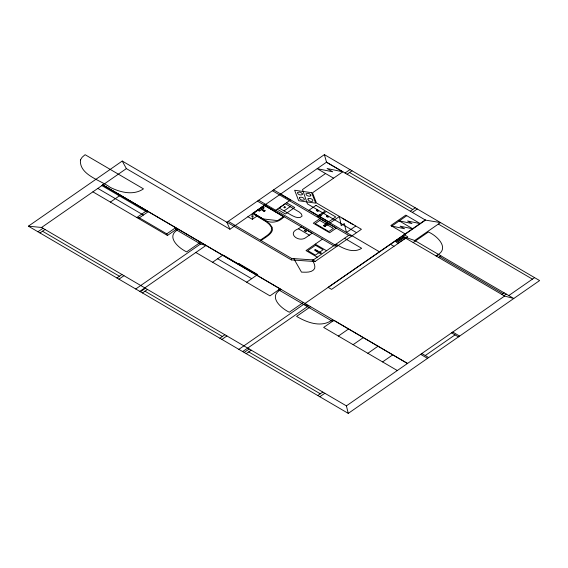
<?xml version="1.0" encoding="UTF-8"?>
<svg xmlns="http://www.w3.org/2000/svg" width="568" height="568" viewBox="0 0 568 568"><rect width="100%" height="100%" fill="white"/><g stroke="black" fill="none" stroke-linecap="round" stroke-linejoin="round"><path stroke-width="0.85" d="M326.465 162.235L342.781 171.792L312.506 192.815L316.433 202.975L361.404 229.302L315.034 261.536L291.434 259.917L291.654 258.461L228.251 221.357M247.896 216.699L252.348 219.305L253.193 215.868L251.78 216.855L252.533 213.476L266.349 221.832L269.317 224.374L271.433 227.25L272.107 227.328L270.077 224.395L267.116 221.854L253.016 213.213M298.47 228.79C286.414 233.001 298.25 242.536 305.364 237.921L312.123 233.228L301.246 226.859L298.47 228.79L309.347 235.159M226.888 222.301L324.399 154.617L539.6 280.571L348.262 413.383L28.4 226.178L122.234 161.042L226.888 222.301L229.941 229.224L326.522 162.185L425.503 220.114L440.505 222.571L414.704 240.484L402.321 236.203L425.503 220.114M28.4 226.178L41.578 227.47L126.373 168.611L229.941 229.224M37.95 231.765L42.969 228.279M39.987 232.958L45.007 229.479M110.405 202.087L120.309 195.207M138.443 218.481L148.326 211.623L145.763 211.31L136.817 217.523L139.373 217.835L166.758 233.867L167.461 235.464L177.315 228.627M166.758 233.867L175.682 227.669L175.924 229.593L200.547 243.999L206.014 245.426L139.806 291.384M178.522 229.33C165.167 236.196 178.395 247.989 186.638 251.872L200.547 242.224M116.916 277.979L121.935 274.5M118.953 279.179L123.973 275.693M135.724 288.991L200.547 243.999M140.438 291.753L145.458 288.267M261.55 209.585L259.327 211.126L257.666 210.16L262.551 206.766L264.212 207.739L261.969 209.294M142.476 292.946L147.495 289.46M262.068 209.883L262.487 209.592M252.348 219.305L256.984 216.081M325.599 173.51L302.488 189.556L307.444 203.912L356.562 232.66M284.05 210.905L291.072 214.995C294.174 216.621 299.343 219.496 302.091 216.089L301.452 214.029L299.379 212.112L285.342 203.749L279.158 208.044L284.05 210.905L290.227 206.61M195.839 252.483L212.553 262.267L222.663 255.252M223.018 255.451L223.409 255.181L241.776 265.93L241.393 266.2M345.053 173.034L349.994 169.598M347.091 174.227L352.039 170.791M260.371 240.157L266.286 236.047C269.076 234.115 272.384 231.275 271.611 227.498L271.902 227.406C275.004 232.766 264.283 237.956 261.039 240.541M330.143 222.94L339.416 216.507L341.219 225.688L344.314 223.543L346.459 232.497L355.731 226.057M212.588 262.246L246.661 282.182L256.736 275.189M322.368 239.178L306.017 250.594L317.278 257.183M291.654 258.461L313.309 259.945L333.657 245.788L337.129 246.185L258.653 200.248M334.957 244.907L348.688 235.379L352.096 235.791M280.052 288.871L269.977 295.864L246.64 282.204M281.11 289.488C267.649 296.418 281.004 308.303 289.311 312.215L303.326 302.488M219.851 338.23L224.871 334.744M221.889 339.423L226.909 335.936M410.295 211.218L415.243 207.789M406.745 215.705L391.806 226.099M412.34 212.411L417.281 208.981M238.851 349.348L303.582 304.42L308.779 305.683L242.657 351.578M304.973 303.454L425.247 219.965M244.162 352.458L249.182 348.972M310.533 306.706L296.595 316.383C307.054 322.652 321.822 328.169 332.614 319.628M246.2 353.651L251.219 350.165M413.17 242.55L428.414 231.971C437.729 236.146 450.665 249.025 435.912 255.863M333.785 320.409L323.661 327.431L397.309 370.535M436.487 256.196L438.801 254.592M438.524 257.396L440.839 255.785M338.393 336.05L348.511 329.028M353.118 344.677L363.243 337.648M367.851 353.296L377.976 346.267M317.789 395.548L322.809 392.069M319.827 396.741L324.846 393.262M382.584 361.915L392.701 354.894M501.899 294.487L504.221 292.882M503.944 295.679L506.265 294.075M41.578 227.47L346.402 405.871L504.597 296.063L513.791 298.484L414.704 240.484M508.786 295.552L534.587 277.638M425.247 355.547L455.025 334.879M407.505 363.463L102.822 184.955L101.892 185.601L145.763 211.31M342.767 171.799L327.118 168.533L332.671 171.784L317.192 168.675L333.586 178.189M391.735 226.057L404.487 228.734L400.12 226.185L412.851 228.847L398.296 220.327M399.19 220.853L411.956 223.543L407.59 220.987L420.334 223.657L405.772 215.137L390.841 225.531L405.367 234.037M438.347 224.076L532.429 279.136M349.561 172.509L412.773 209.5M439.682 256.587L503.063 293.684M402.321 236.203L504.597 296.063M402.229 236.26L405.659 238.269L401.455 236.792L404.111 239.334L399.915 237.857L402.57 240.399L398.374 238.922L401.022 241.464L396.833 239.987L399.489 242.529L395.285 241.052L397.941 243.594M342.128 218.176L352.955 224.509M273.62 189.861L379.417 251.78M280.464 194.157L290.475 200.014L274.77 210.913L264.766 205.055M272.384 190.72L348.688 235.379M286.542 202.762L294.7 207.54L285.427 213.973L277.269 209.201M344.527 238.269L361.653 248.294C353.459 253.647 343.399 248.677 336.029 244.162M257.418 201.107L333.721 245.766M262.026 207.128L263.701 208.094M260.307 208.321L265.178 210.707C264.29 213.319 261.266 208.314 259.895 208.612M258.163 209.812L259.825 210.785M315.247 244.126L326.557 250.751M452.746 332.06L459.626 336.086M451.588 332.862L458.461 336.888M227.015 222.216L291.434 259.917M421.811 353.53L428.691 357.556M420.654 354.34L427.526 358.358M102.808 184.969L148.319 211.623M102.822 184.955L279.967 288.835L278.59 289.794L332.429 321.303L333.821 320.338L407.49 363.47M97.852 188.406L143.377 215.052M217.629 258.745L251.702 278.689M92.896 191.842L167.461 235.464M42.501 231.219L119.422 276.24M144.989 291.199L222.358 336.483M248.706 351.911L320.302 393.809M390.543 244.325L393.965 246.334M313.309 259.945L315.034 261.536M312.187 259.874C313.706 262.459 315.453 265.426 314.644 268.529C312.031 272.959 305.918 272.178 301.487 272.129L293.762 258.61M122.234 161.042L126.373 168.611M324.399 154.617L326.522 162.185M346.402 405.871L348.262 413.383M316.774 210.345L317.974 210.905L316.774 210.345M315.275 250.147L316.468 250.708L315.275 250.147M323.938 225.56L325.13 226.121L323.938 225.56M314.821 249.934L315.496 250.9L316.916 250.921L316.248 249.956L314.821 249.934M316.326 210.132L317.001 211.097L318.421 211.111L317.746 210.146L316.326 210.132M323.483 225.347L324.158 226.312L325.578 226.327L324.903 225.361L323.483 225.347M326.834 216.231L328.034 216.791L326.834 216.231M326.387 216.017L327.061 216.983L328.481 216.997L327.807 216.039L326.387 216.017M299.45 197.813C299.542 199.751 302.424 200.66 304.043 200.021L304.384 199.616C304.292 197.685 301.409 196.776 299.783 197.416L299.45 197.813M302.375 193.972L302.02 194.781C300.415 195.413 297.504 194.512 297.419 192.58L299.549 192.019L301.196 192.666L302.375 193.972M307.941 199.027C308.034 200.958 310.916 201.867 312.542 201.228L312.876 200.823C312.791 198.892 309.887 197.991 308.275 198.623L307.941 199.027M310.873 195.179L310.511 195.988C308.893 196.627 306.01 195.719 305.911 193.787L308.041 193.226L309.695 193.873L310.873 195.179M80.429 159.949C79.151 175.05 100.735 180.184 110.206 187.362C120.281 192.367 133.437 195.804 143.47 188.86L85.101 154.702L82.147 157.251L80.429 159.949M259.072 210.046L259.072 210.046M264.851 210.664C263.921 212.382 263.034 210.153 264.851 210.664M262.87 207.625L262.473 207.689L262.87 207.625M264.468 205.261L253.108 213.177L262.977 218.929C269.58 224.083 278.498 222.862 284.064 216.749L264.468 205.261M264.631 205.595L253.669 213.227L262.963 218.907L278.214 220.689L277.844 220.476L283.51 216.664L264.631 205.595M284.774 206.745L283.787 207.426L284.618 207.909L285.597 207.228L284.774 206.745M315.971 205.353L309.013 210.181L318.414 215.684L325.372 210.856L315.971 205.353M238.83 263.552L238.446 263.822L257.297 274.855L257.68 274.585L238.83 263.552M319.642 214.64L317.484 216.145L319.109 217.097L321.275 215.599L319.642 214.64M326.344 211.445L319.386 216.273L328.794 221.776L335.745 216.948L326.344 211.445M319.94 218.588L313.295 223.196L329.61 232.752L336.256 228.137L319.94 218.588M304.668 230.338L304.2 230.665L305.925 231.68L306.393 231.353L304.668 230.338M319.798 220.427L315.24 223.586L328.836 231.545L333.395 228.386L319.798 220.427M326.728 223.267L324.562 224.772L326.195 225.723L328.361 224.225L326.728 223.267M315.517 245.277L307.785 250.637L315.417 255.103L323.142 249.742L315.517 245.277M317.633 250.864L316.71 251.51L320.515 253.74L321.445 253.094L317.633 250.864M404.352 234.797L328.155 287.358L331.584 289.368L407.774 236.806L404.352 234.797M311.612 192.673L294.629 190.259L298.683 200.731L315.673 203.145L311.612 192.673"/></g></svg>
